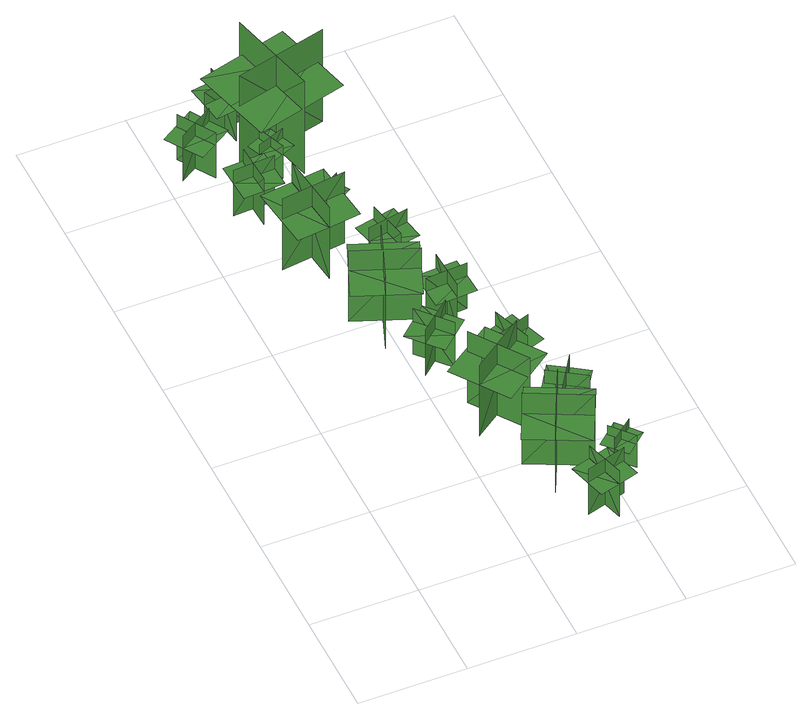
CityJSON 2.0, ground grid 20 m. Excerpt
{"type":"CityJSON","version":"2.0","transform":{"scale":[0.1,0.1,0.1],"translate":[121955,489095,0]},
"CityObjects":{
"tree1":{"type":"SolitaryVegetationObject","geometry":[{"type":"MultiSurface","lod":"1","boundaries":[[[0,1,2]],[[0,2,3]],[[4,5,6]],[[4,6,7]],[[8,9,10]],[[8,10,11]],[[8,11,12]],[[8,12,13]]]}]},
"tree2":{"type":"SolitaryVegetationObject","geometry":[{"type":"MultiSurface","lod":"1","boundaries":[[[14,15,16]],[[14,16,17]],[[18,19,20]],[[18,20,21]],[[22,23,24]],[[22,24,25]],[[22,25,26]],[[22,26,27]]]}]},
"tree3":{"type":"SolitaryVegetationObject","geometry":[{"type":"MultiSurface","lod":"1","boundaries":[[[28,29,30]],[[28,30,31]],[[32,33,34]],[[32,34,35]],[[36,37,38]],[[36,38,39]],[[36,39,40]],[[36,40,41]]]}]},
"tree4":{"type":"SolitaryVegetationObject","geometry":[{"type":"MultiSurface","lod":"1","boundaries":[[[42,43,44]],[[42,44,45]],[[46,47,48]],[[46,48,49]],[[50,51,52]],[[50,52,53]],[[50,53,54]],[[50,54,55]]]}]},
"tree5":{"type":"SolitaryVegetationObject","geometry":[{"type":"MultiSurface","lod":"1","boundaries":[[[56,57,58]],[[56,58,59]],[[60,61,62]],[[60,62,63]],[[64,65,66]],[[64,66,67]],[[64,67,68]],[[64,68,69]]]}]},
"tree6":{"type":"SolitaryVegetationObject","geometry":[{"type":"MultiSurface","lod":"1","boundaries":[[[70,71,72]],[[70,72,73]],[[74,75,76]],[[74,76,77]],[[78,79,80]],[[78,80,81]],[[78,81,82]],[[78,82,83]]]}]},
"tree7":{"type":"SolitaryVegetationObject","geometry":[{"type":"MultiSurface","lod":"1","boundaries":[[[84,85,86]],[[84,86,87]],[[88,89,90]],[[88,90,91]],[[92,93,94]],[[92,94,95]],[[92,95,96]],[[92,96,97]]]}]},
"tree8":{"type":"SolitaryVegetationObject","geometry":[{"type":"MultiSurface","lod":"1","boundaries":[[[98,99,100]],[[98,100,101]],[[102,103,104]],[[102,104,105]],[[106,107,108]],[[106,108,109]],[[106,109,110]],[[106,110,111]]]}]},
"tree9":{"type":"SolitaryVegetationObject","geometry":[{"type":"MultiSurface","lod":"1","boundaries":[[[112,113,114]],[[112,114,115]],[[116,117,118]],[[116,118,119]],[[120,121,122]],[[120,122,123]],[[120,123,124]],[[120,124,125]]]}]},
"tree10":{"type":"SolitaryVegetationObject","geometry":[{"type":"MultiSurface","lod":"1","boundaries":[[[126,127,128]],[[126,128,129]],[[130,131,132]],[[130,132,133]],[[134,135,136]],[[134,136,137]],[[134,137,138]],[[134,138,139]]]}]},
"tree11":{"type":"SolitaryVegetationObject","geometry":[{"type":"MultiSurface","lod":"1","boundaries":[[[140,141,142]],[[140,142,143]],[[144,145,146]],[[144,146,147]],[[148,149,150]],[[148,150,151]],[[148,151,152]],[[148,152,153]]]}]},
"tree12":{"type":"SolitaryVegetationObject","geometry":[{"type":"MultiSurface","lod":"1","boundaries":[[[154,155,156]],[[154,156,157]],[[158,159,160]],[[158,160,161]],[[162,163,164]],[[162,164,165]],[[162,165,166]],[[162,166,167]]]}]},
"tree13":{"type":"SolitaryVegetationObject","geometry":[{"type":"MultiSurface","lod":"1","boundaries":[[[168,169,170]],[[168,170,171]],[[172,173,174]],[[172,174,175]],[[176,177,178]],[[176,178,179]],[[176,179,180]],[[176,180,181]]]}]},
"tree14":{"type":"SolitaryVegetationObject","geometry":[{"type":"MultiSurface","lod":"1","boundaries":[[[182,183,184]],[[182,184,185]],[[186,187,188]],[[186,188,189]],[[190,191,192]],[[190,192,193]],[[190,193,194]],[[190,194,195]]]}]},
"tree15":{"type":"SolitaryVegetationObject","geometry":[{"type":"MultiSurface","lod":"1","boundaries":[[[196,197,198]],[[196,198,199]],[[200,201,202]],[[200,202,203]],[[204,205,206]],[[204,206,207]],[[204,207,208]],[[204,208,209]]]}]},
"tree16":{"type":"SolitaryVegetationObject","geometry":[{"type":"MultiSurface","lod":"1","boundaries":[[[210,211,212]],[[210,212,213]],[[214,215,216]],[[214,216,217]],[[218,219,220]],[[218,220,221]],[[218,221,222]],[[218,222,223]]]}]},
"tree17":{"type":"SolitaryVegetationObject","geometry":[{"type":"MultiSurface","lod":"1","boundaries":[[[224,225,226]],[[224,226,227]],[[228,229,230]],[[228,230,231]],[[232,233,234]],[[232,234,235]],[[232,235,236]],[[232,236,237]]]}]}
},
"vertices":[
[38,1076,12],[80,1010,12],[80,1010,120],[38,1076,120],[27,1026,12],[92,1067,12],[92,1067,120],[27,1026,120],[27,1026,90],[48,993,90],[113,1034,90],[92,1067,90],[72,1100,90],[6,1058,90],
[328,40,12],[403,62,12],[403,62,120],[328,40,120],[373,15,12],[352,89,12],[352,89,120],[373,15,120],[373,15,90],[411,26,90],[389,100,90],[352,89,90],[315,79,90],[336,4,90],
[351,218,13],[298,109,13],[298,109,182],[351,218,182],[274,192,13],[384,139,13],[384,139,182],[274,192,182],[274,192,134],[248,137,134],[358,84,134],[384,139,134],[410,194,134],[301,247,134],
[212,447,12],[271,498,12],[271,498,120],[212,447,120],[264,444,12],[213,502,12],[213,502,120],[264,444,120],[264,444,90],[293,469,90],[242,527,90],[213,502,90],[184,476,90],[235,418,90],
[220,648,10],[177,534,10],[177,534,179],[220,648,179],[146,616,10],[260,572,10],[260,572,179],[146,616,179],[146,616,132],[124,559,132],[238,515,132],[260,572,132],[282,629,132],[168,672,132],
[251,363,10],[321,264,10],[321,264,179],[251,363,179],[237,283,10],[336,353,10],[336,353,179],[237,283,179],[237,283,132],[272,233,132],[371,304,132],[336,353,132],[301,403,132],[201,333,132],
[105,955,13],[109,878,13],[109,878,121],[105,955,121],[70,917,13],[147,921,13],[147,921,121],[70,917,121],[70,917,90],[72,878,90],[149,882,90],[147,921,90],[145,960,90],[68,956,90],
[95,771,10],[215,786,10],[215,786,179],[95,771,179],[158,721,10],[144,842,10],[144,842,179],[158,721,179],[158,721,132],[218,728,132],[204,849,132],[144,842,132],[83,835,132],[98,714,132],
[356,284,9],[421,242,9],[421,242,117],[356,284,117],[367,234,9],[409,299,9],[409,299,117],[367,234,117],[367,234,87],[399,213,87],[441,278,87],[409,299,87],[376,320,87],[334,255,87],
[362,367,10],[336,440,10],[336,440,118],[362,367,118],[384,413,10],[311,387,10],[311,387,118],[384,413,118],[384,413,88],[371,450,88],[298,424,88],[311,387,88],[324,351,88],[397,377,88],
[411,149,11],[447,108,11],[447,108,88],[411,149,88],[408,113,11],[450,149,11],[450,149,88],[408,113,88],[408,113,67],[426,92,67],[468,128,67],[450,149,67],[432,170,67],[390,133,67],
[304,525,10],[300,603,10],[300,603,118],[304,525,118],[339,564,10],[262,559,10],[262,559,118],[339,564,118],[339,564,88],[337,602,88],[259,598,88],[262,559,88],[264,521,88],[341,525,88],
[162,1016,11],[182,965,11],[182,965,88],[162,1016,88],[147,983,11],[198,1003,11],[198,1003,88],[147,983,88],[147,983,66],[158,957,66],[209,978,66],[198,1003,66],[188,1029,66],[137,1008,66],
[200,879,11],[228,831,11],[228,831,88],[200,879,88],[190,843,11],[238,871,11],[238,871,88],[190,843,88],[190,843,66],[204,819,66],[252,847,66],[238,871,66],[224,895,66],[176,867,66],
[147,1077,10],[134,1153,10],[134,1153,118],[147,1077,118],[177,1118,10],[101,1106,10],[101,1106,118],[177,1118,118],[177,1118,88],[171,1156,88],[95,1144,88],[101,1106,88],[107,1068,88],[183,1080,88],
[251,746,11],[267,671,11],[267,671,119],[251,746,119],[223,704,11],[299,719,11],[299,719,119],[223,704,119],[223,704,88],[231,666,88],[306,681,88],[299,719,88],[291,757,88],[215,741,88],
[299,1065,5],[128,1022,5],[128,1022,224],[299,1065,224],[179,1136,5],[222,966,5],[222,966,224],[179,1136,224],[285,1074,153],[264,1152,153],[94,1106,153],[115,1028,153],[136,949,153],[306,995,153]
]}
